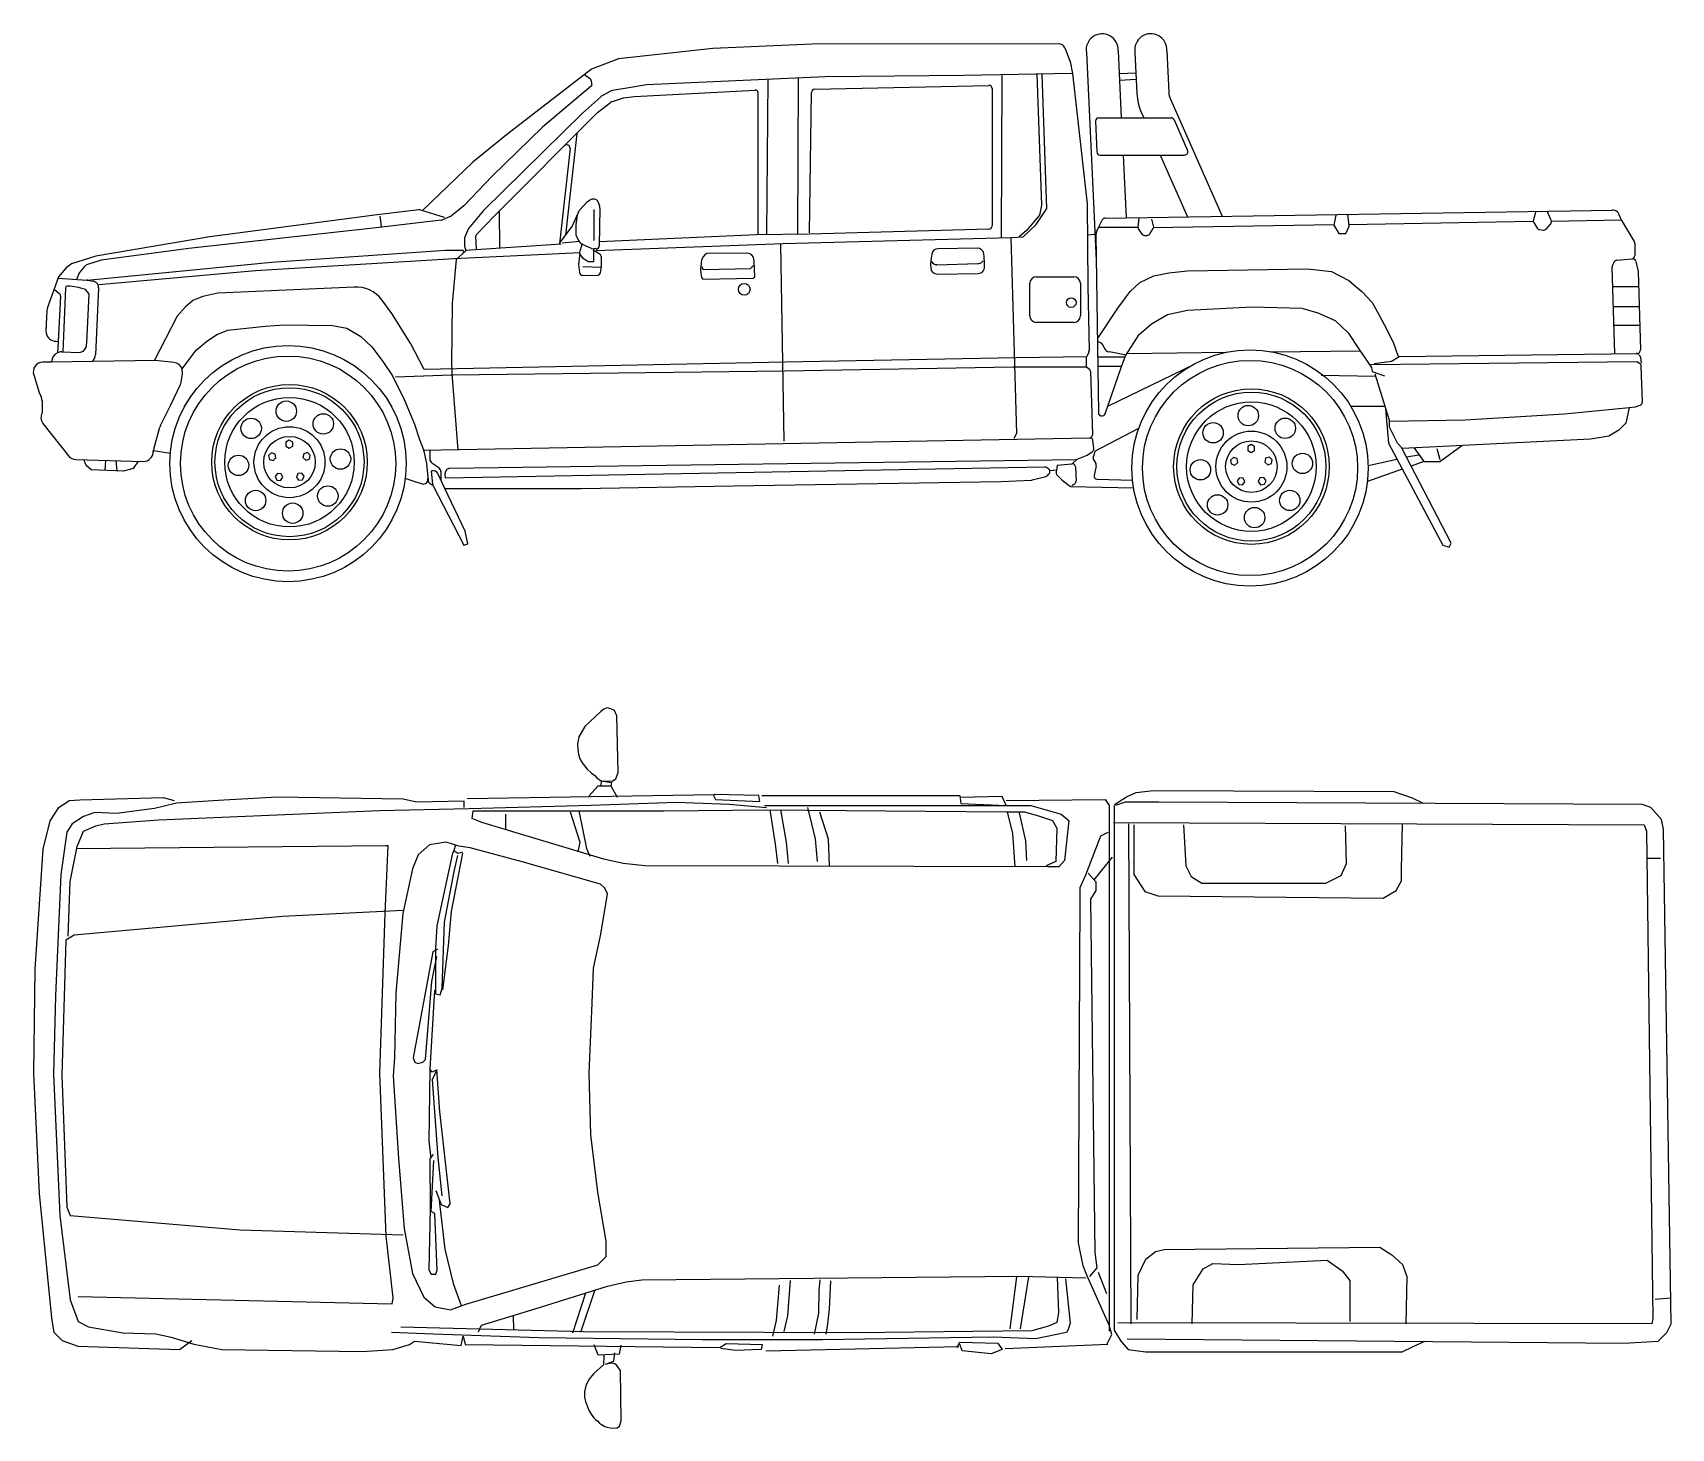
# Model space of a CAD drawing. Header units: millimetres. Extents: x -17157 to 13723, y 21549 to 39550.
# Drawn here: x -10783 to -5744, y 21617 to 25910 of the extents above; entities that cross this region are included whole.
import ezdxf

# ---------------------------------------------------------------- set-up
doc = ezdxf.new("R2010")
doc.units = ezdxf.units.MM

# ---------------------------------------------------------------- blocks, each defined once
blk = doc.blocks.new('A$C16AF6BCE')
for p, q in [((1743.8, 2205.2), (1694.7, 2158.7)), ((1753.4, 2212.2), (1743.8, 2205.2)), ((1764, 2215.7), (1753.4, 2212.2)), ((1775.4, 2213), (1764, 2215.7)), ((1785.9, 2207.8), (1775.4, 2213)), ((1793.8, 2191.1), (1785.9, 2207.8)), ((1797.3, 2016.8), (1793.8, 2191.1)), ((1676.3, 2127.2), (1674.5, 2115.8)), ((1694.7, 2158.7), (1676.3, 2127.2)), ((1674.5, 2115.8), (1672.8, 2105.3)), ((1672.8, 2105.3), (1673.7, 2087.8)), ((1673.7, 2087.8), (1675.4, 2073.7)), ((1675.4, 2073.7), (1679.8, 2059.7)), ((1679.8, 2059.7), (1686.8, 2046.6)), ((1686.8, 2046.6), (1701.7, 2027.3)), ((1701.7, 2027.3), (1715.7, 2015)), ((1790.3, 1997.5), (1797.3, 2016.8)), ((1707.8, 1944.9), (1735.9, 1976.5)), ((1715.7, 2015), (1725.4, 2008)), ((1725.4, 2008), (1732.4, 2001)), ((1732.4, 2001), (1742.9, 1993.1)), ((1735.9, 1976.5), (1774.5, 1976.5)), ((1742.9, 1993.1), (1750.8, 1990.5)), ((1744.7, 1976.5), (1747.3, 1991.4)), ((1747.3, 1991.4), (1778.9, 1990.5)), ((1750.8, 1990.5), (1777.1, 1986.1)), ((1774.5, 1976.5), (1794.6, 1941.4)), ((1777.1, 1986.1), (1775.4, 1975.6)), ((1778.9, 1990.5), (1790.3, 1997.5)), ((77.3, 1909.1), (108.7, 1930.8)), ((108.7, 1930.8), (142.4, 1933.2)), ((142.4, 1933.2), (398.1, 1940.5)), ((438.7, 1922.6), (397.4, 1913.1)), ((398.1, 1940.5), (431.8, 1930.8)), ((584.6, 1932.2), (438.7, 1922.6)), ((749.5, 1941.7), (584.6, 1932.2)), ((1136.6, 1935.3), (749.5, 1941.7)), ((1177.8, 1925.8), (1136.6, 1935.3)), ((1323.7, 1929), (1177.8, 1925.8)), ((1323.7, 1910), (1323.7, 1929)), ((1333.3, 1937), (2093.7, 1949.4)), ((1339.6, 1906.8), (1713.9, 1916.3)), ((1713.9, 1916.3), (1977.2, 1925.8)), ((1977.2, 1925.8), (2139, 1919.5)), ((2093.7, 1949.4), (2090.6, 1946.3)), ((2090.6, 1946.3), (2096.8, 1933.9)), ((2230.3, 1946.3), (2093.7, 1949.4)), ((2096.8, 1933.9), (2233.4, 1927.7)), ((2139, 1919.5), (2253.2, 1910)), ((2233.4, 1927.7), (2230.3, 1946.3)), ((2239.6, 1946.3), (2847.9, 1946.3)), ((2247.4, 1916), (3066.9, 1916)), ((2847.9, 1946.3), (2851, 1921.5)), ((2978.2, 1943.2), (2851, 1940.1)), ((2851, 1921.5), (2990.6, 1915.3)), ((2990.6, 1915.3), (2978.2, 1943.2)), ((2990.6, 1930.8), (3294.8, 1933.9)), ((3066.9, 1916), (3159.8, 1889.5)), ((3294.8, 1933.9), (3307.2, 1915.3)), ((3307.2, 1915.3), (3307.2, 298.2)), ((3323.1, 1916), (3323.1, 301.5)), ((3324, 1919.3), (3360.5, 1942.5)), ((3357.2, 1926), (3327.4, 1916)), ((3460.1, 1926), (3357.2, 1926)), ((3360.5, 1942.5), (3390.4, 1955.8)), ((3390.4, 1955.8), (3443.5, 1962.4)), ((3443.5, 1962.4), (4183.4, 1959.1)), ((4946.5, 1919.3), (3460.1, 1926)), ((4183.4, 1959.1), (4239.8, 1939.2)), ((4239.8, 1939.2), (4272.9, 1922.6)), ((4973, 1909.4), (4946.5, 1919.3)), ((29.1, 1781.4), (50.8, 1868.2)), ((50.8, 1868.2), (77.3, 1909.1)), ((153.2, 1881.4), (118.3, 1859.2)), ((188.1, 1894.1), (153.2, 1881.4)), ((254.7, 1890.9), (188.1, 1894.1)), ((216.6, 1859.2), (384.7, 1871.9)), ((372, 1906.8), (254.7, 1890.9)), ((397.4, 1913.1), (372, 1906.8)), ((384.7, 1871.9), (1063.6, 1900.5)), ((1063.6, 1900.5), (1339.6, 1906.8)), ((1348.3, 1876.2), (1351.6, 1899.4)), ((1378.2, 1863), (1348.3, 1876.2)), ((1351.6, 1899.4), (1938.9, 1899.4)), ((1451.1, 1889.5), (1451.1, 1843.1)), ((1650.2, 1896.1), (1680.1, 1803.3)), ((1676.8, 1899.4), (1700, 1783.4)), ((1938.9, 1899.4), (2254.1, 1902.7)), ((2254.1, 1902.7), (2990.6, 1896.1)), ((2264, 1902.7), (2280.6, 1796.7)), ((2297.2, 1902.7), (2313.8, 1803.3)), ((2380.1, 1909.4), (2403.4, 1813.2)), ((2416.6, 1896.1), (2443.2, 1813.2)), ((2990.6, 1896.1), (3047, 1896.1)), ((2993.9, 1896.1), (3010.5, 1829.8)), ((3030.4, 1892.8), (3050.3, 1806.6)), ((3047, 1896.1), (3093.5, 1882.9)), ((3093.5, 1882.9), (3133.3, 1869.6)), ((3133.3, 1869.6), (3146.6, 1846.4)), ((3159.8, 1889.5), (3183, 1869.6)), ((3183, 1869.6), (3169.8, 1746.9)), ((5006.2, 1872.9), (4973, 1909.4)), ((5012.8, 1843.1), (5006.2, 1872.9)), ((102.4, 1833.9), (83.4, 1703.9)), ((118.3, 1859.2), (102.4, 1833.9)), ((134.1, 1789.5), (153.2, 1837.1)), ((153.2, 1837.1), (191.2, 1852.9)), ((191.2, 1852.9), (216.6, 1859.2)), ((1753.1, 1750.2), (1378.2, 1863)), ((3010.5, 1829.8), (3017.2, 1727)), ((3146.6, 1846.4), (3143.2, 1743.6)), ((3235.9, 1702.9), (3281.5, 1822.6)), ((3281.5, 1822.6), (3304.3, 1834)), ((3320.7, 1863), (4953.1, 1856.3)), ((3367.2, 1859.6), (3373.8, 321.4)), ((3383.8, 1856.3), (3383.8, 1703.8)), ((3536.4, 1856.3), (3543, 1730.4)), ((4037.4, 1737), (4034.1, 1853)), ((4206.6, 1720.4), (4209.9, 1859.6)), ((4953.1, 1856.3), (4959.7, 1836.4)), ((4959.7, 1836.4), (4979.6, 338)), ((5036, 321.4), (5012.8, 1843.1)), ((5, 1412.7), (29.1, 1781.4)), ((111.9, 1681.7), (134.1, 1789.5)), ((131, 1783.2), (1082.6, 1792.7)), ((1089, 1792.7), (1079.5, 1583.5)), ((1082.6, 1792.7), (1089, 1792.7)), ((1182.8, 1764.4), (1165.5, 1721.4)), ((1217.3, 1794.6), (1182.8, 1764.4)), ((1269, 1803.2), (1217.3, 1794.6)), ((1288.2, 1769.6), (1239.6, 1545.6)), ((1307.8, 1790.3), (1269, 1803.2)), ((1319.2, 1769.6), (1284.1, 1590.1)), ((1292.2, 1776.3), (1288.2, 1769.6)), ((1297.6, 1795.2), (1292.2, 1776.3)), ((1304.4, 1768.2), (1292.2, 1776.3)), ((1319.2, 1772.3), (1304.4, 1768.2)), ((1342.3, 1786), (1307.8, 1790.3)), ((1501.8, 1742.9), (1342.3, 1786)), ((1680.1, 1803.3), (1673.4, 1773.5)), ((1700, 1783.4), (1709.9, 1760.2)), ((2280.6, 1796.7), (2287.2, 1737)), ((2313.8, 1803.3), (2320.4, 1737)), ((2403.4, 1813.2), (2410, 1743.6)), ((2443.2, 1813.2), (2446.5, 1730.4)), ((3050.3, 1806.6), (3053.7, 1746.9)), ((1165.5, 1721.4), (1135.4, 1583.5)), ((1293.6, 1712.9), (1304.4, 1761.5)), ((1743.2, 1674), (1501.8, 1742.9)), ((1812.8, 1737), (1753.1, 1750.2)), ((1879.1, 1730.4), (1812.8, 1737)), ((3120, 1727), (1879.1, 1730.4)), ((3143.2, 1743.6), (3113.4, 1730.4)), ((3153.2, 1727), (3120, 1727)), ((3169.8, 1746.9), (3153.2, 1727)), ((3316.4, 1756.9), (3260, 1687.3)), ((3543, 1730.4), (3559.6, 1697.2)), ((4020.8, 1700.5), (4037.4, 1737)), ((4206.6, 1683.9), (4206.6, 1720.4)), ((4963, 1753.6), (5002.9, 1753.6)), ((83.4, 1703.9), (67.5, 1329.9)), ((105.6, 1513.7), (111.9, 1681.7)), ((1263.9, 1556.4), (1293.6, 1712.9)), ((1756.1, 1661.1), (1743.2, 1674)), ((3218.8, 1663.1), (3235.9, 1702.9)), ((3218.8, 1631.7), (3218.8, 1663.1)), ((3243.4, 1707.1), (3266.7, 1680.6)), ((3266.7, 1680.6), (3266.7, 1654.1)), ((3383.8, 1703.8), (3416.9, 1650.8)), ((3559.6, 1697.2), (3592.8, 1677.3)), ((3592.8, 1677.3), (3974.3, 1677.3)), ((3974.3, 1677.3), (4020.8, 1700.5)), ((4190, 1654.1), (4206.6, 1683.9)), ((1743.2, 1514.6), (1760.4, 1618)), ((1764.7, 1643.8), (1756.1, 1661.1)), ((1760.4, 1618), (1764.7, 1643.8)), ((3213.1, 570.5), (3218.8, 1631.7)), ((3266.7, 1654.1), (3250.1, 1627.6)), ((3250.1, 1627.6), (3263.3, 540.2)), ((3416.9, 1650.8), (3456.8, 1637.5)), ((3456.8, 1637.5), (4150.2, 1630.9)), ((4150.2, 1630.9), (4190, 1654.1)), ((765.4, 1574), (124.6, 1516.9)), ((1136.6, 1593), (765.4, 1574)), ((1079.5, 1583.5), (1063.6, 1092.2)), ((1135.4, 1583.5), (1113.8, 1338)), ((1284.1, 1590.1), (1274.7, 1484.9)), ((124.6, 1516.9), (99.2, 1501.1)), ((1239.6, 1545.6), (1235.5, 1476.8)), ((1255.8, 1354), (1263.9, 1556.4)), ((1721.6, 1415.5), (1743.2, 1514.6)), ((99.2, 1501.1), (86.5, 1085.8)), ((1227.4, 1466), (1166.6, 1139.4)), ((1242.3, 1474.1), (1227.4, 1466)), ((1235.5, 1476.8), (1235.5, 1336.4)), ((1274.7, 1484.9), (1257.1, 1348.6)), ((0, 1091.7), (5, 1412.7)), ((1224.7, 1374.2), (1239.6, 1451.1)), ((1717.3, 1307.9), (1721.6, 1415.5)), ((1204.5, 1134), (1224.7, 1374.2)), ((67.5, 1329.9), (61.2, 1089)), ((1113.8, 1338), (1109.5, 1139.9)), ((1232.8, 1347.2), (1218, 1104.3)), ((1235.5, 1336.4), (1250.4, 1333.7)), ((1250.4, 1333.7), (1255.8, 1354)), ((1708.7, 1092.5), (1717.3, 1307.9)), ((1109.5, 1139.9), (1105.2, 1083.9)), ((1166.6, 1139.4), (1172, 1125.9)), ((1172, 1125.9), (1181.5, 1121.9)), ((1181.5, 1121.9), (1196.4, 1125.9)), ((1196.4, 1125.9), (1204.5, 1134)), ((17.7, 722.2), (0, 1091.7)), ((61.2, 1089), (80.2, 654.7)), ((86.5, 1085.8), (102.4, 680.1)), ((1063.6, 1092.2), (1082.6, 591.3)), ((1105.2, 1083.9), (1122.4, 829.7)), ((1218.2, 1104.2), (1215.1, 883.4)), ((1225.8, 1095), (1218.2, 1104.2)), ((1239.7, 1102.7), (1225.8, 1072)), ((1238.1, 1101.2), (1225.8, 1095)), ((1225.8, 1072), (1242.7, 832.8)), ((1248.9, 973.9), (1239.7, 1102.7)), ((1713, 903), (1708.7, 1092.5)), ((1281.1, 690.2), (1248.9, 973.9)), ((1215.1, 883.4), (1221.2, 831.3)), ((1734.6, 726.4), (1713, 903)), ((1122.4, 829.7), (1139.7, 614.4)), ((1228.9, 842), (1218.2, 829.8)), ((1218.2, 829.8), (1219.7, 674.9)), ((1222.8, 667.2), (1230.5, 823.6)), ((1242.7, 832.8), (1255, 714.8)), ((55.7, 340), (17.7, 722.2)), ((1236.6, 731.6), (1253.5, 688.7)), ((1760.4, 575.6), (1734.6, 726.4)), ((102.4, 680.1), (111.9, 654.7)), ((1219.7, 674.9), (1215.1, 487.8)), ((1233.5, 661.1), (1222.8, 667.2)), ((1241.2, 486.3), (1233.5, 661.1)), ((1247.3, 701), (1264.2, 550.7)), ((1253.5, 688.7), (1273.4, 679.5)), ((1273.4, 679.5), (1281.1, 690.2)), ((80.2, 654.7), (111.9, 394.8)), ((111.9, 654.7), (635.3, 610.4)), ((635.3, 610.4), (1136.6, 594.5)), ((1139.7, 614.4), (1165.5, 476.5)), ((1082.6, 591.3), (1104.8, 401.2)), ((1760.4, 528.2), (1760.4, 575.6)), ((3227.4, 499.3), (3213.1, 570.5)), ((3476.7, 550.1), (4140.2, 556.8)), ((4140.2, 556.8), (4176.7, 533.6)), ((1264.2, 550.7), (1290.3, 444.9)), ((1734.6, 502.4), (1760.4, 528.2)), ((3263.3, 540.2), (3270, 493.8)), ((3397, 470.6), (3420.3, 520.3)), ((3420.3, 520.3), (3450.1, 543.5)), ((3450.1, 543.5), (3476.7, 550.1)), ((3596.1, 490.5), (3626, 507)), ((3626, 507), (3705.6, 503.7)), ((3705.6, 503.7), (3977.7, 517)), ((3977.7, 517), (4024.1, 483.8)), ((4176.7, 533.6), (4209.9, 503.7)), ((1165.5, 476.5), (1200, 403.3)), ((1215.1, 487.8), (1222.8, 474)), ((1222.8, 474), (1236.6, 474)), ((1236.6, 474), (1241.2, 486.3)), ((1329.3, 381.8), (1734.6, 502.4)), ((1821.8, 450.9), (1870.2, 456.6)), ((1870.2, 456.6), (3030.6, 468)), ((2326.4, 454.3), (2317.9, 346.1)), ((2416.1, 423.8), (2418.9, 456.6)), ((2450.3, 453.7), (2446, 366.8)), ((3022.1, 465.7), (3002.1, 306.2)), ((3030.6, 468), (3235.9, 462.3)), ((3059.1, 465.7), (3033.5, 306.2)), ((3153.2, 354.6), (3149, 464.7)), ((3173.2, 460), (3187.4, 323.3)), ((3238.8, 470.8), (3227.4, 499.3)), ((3307.2, 317), (3238.8, 470.8)), ((3270, 493.8), (3246.7, 467.2)), ((3273.3, 480.5), (3299.8, 414.2)), ((3393.7, 334.6), (3397, 470.6)), ((3566.2, 440.7), (3596.1, 490.5)), ((4024.1, 483.8), (4047.3, 454)), ((4047.3, 454), (4047.3, 328)), ((4209.9, 503.7), (4223.2, 467.2)), ((4223.2, 467.2), (4219.9, 321.4)), ((1101.7, 382.1), (137.3, 404.3)), ((1200, 403.3), (1234.5, 373.1)), ((1290.3, 444.9), (1314.9, 377.4)), ((1545.2, 368.3), (1764.7, 436.6)), ((1697.2, 415.6), (1656.8, 292.8)), ((1725.5, 425.3), (1681.5, 294.4)), ((1764.7, 436.6), (1821.8, 450.9)), ((2292.2, 440.1), (2283.6, 331.8)), ((2414.6, 354), (2416.1, 423.8)), ((3562.9, 321.4), (3566.2, 440.7)), ((111.9, 394.8), (137.3, 328.3)), ((1104.8, 401.2), (1101.7, 382.1)), ((1234.5, 373.1), (1281.9, 364.5)), ((1281.9, 364.5), (1329.3, 381.8)), ((1377, 317), (1545.2, 368.3)), ((2401.8, 289.9), (2414.6, 354)), ((2446, 366.8), (2440.3, 312.7)), ((3147.5, 326.1), (3153.2, 354.6)), ((4986.3, 397.6), (5032.7, 400.9)), ((63.3, 294.5), (55.7, 340)), ((137.3, 328.3), (169, 312.4)), ((169, 312.4), (273.7, 293.4)), ((1128.9, 311.9), (1690.6, 297.6)), ((1368.4, 297), (1377, 317)), ((1475, 346.8), (1476, 303.1)), ((2283.6, 331.8), (2272.2, 283.4)), ((2317.9, 346.1), (2306.5, 297.6)), ((2440.3, 312.7), (2436, 289.9)), ((3070.5, 300.5), (3121.9, 314.7)), ((3121.9, 314.7), (3147.5, 326.1)), ((3181.7, 303.3), (3176, 294.8)), ((3187.4, 323.3), (3181.7, 303.3)), ((3315.7, 288.5), (3307.2, 317)), ((4976.3, 321.4), (3334, 324.7)), ((4979.6, 338), (4976.3, 321.4)), ((5022.8, 294.9), (5036, 321.4)), ((88.6, 269.1), (63.3, 294.5)), ((136.8, 251.4), (88.6, 269.1)), ((273.7, 293.4), (375.2, 290.2)), ((375.2, 290.2), (422.8, 280.7)), ((422.8, 280.7), (492.6, 258.5)), ((486.3, 269.1), (448.3, 241.3)), ((492.6, 258.5), (578.2, 242.7)), ((1228.7, 289.1), (1100.4, 294.8)), ((1104.8, 242), (1155.6, 257.9)), ((1155.6, 257.9), (1171.4, 267.4)), ((1171.4, 267.4), (1314.2, 254.7)), ((1553.8, 277.7), (1228.7, 289.1)), ((1314.2, 254.7), (1320.5, 283.3)), ((1320.5, 283.3), (1326.9, 257.9)), ((1326.9, 257.9), (2110.4, 248.4)), ((2055.6, 272), (1553.8, 277.7)), ((1690.6, 297.6), (2526, 294.8)), ((1736, 224.9), (1723.9, 256.7)), ((1805.8, 256), (1800.5, 228)), ((2426.2, 272), (2055.6, 272)), ((2110.4, 248.4), (2129.5, 261.1)), ((2129.5, 261.1), (2240.5, 257.9)), ((2240.5, 257.9), (2237.3, 242)), ((2950.8, 280.5), (2426.2, 272)), ((2526, 294.8), (3070.5, 300.5)), ((2838.7, 248.4), (2848.6, 265)), ((2848.6, 265), (2964.7, 261.7)), ((2855.2, 238.5), (2848.6, 258.4)), ((3081.9, 274.8), (2950.8, 280.5)), ((2964.7, 261.7), (2978, 241.8)), ((2988, 245.1), (3303.1, 258.4)), ((3176, 294.8), (3081.9, 274.8)), ((3301.5, 260), (3315.7, 288.5)), ((3323.1, 301.5), (3343, 268.3)), ((3343, 268.3), (3366.2, 241.8)), ((3362.9, 275), (4890.1, 261.7)), ((4242.1, 251.8), (4278.6, 268.3)), ((4890.1, 261.7), (4996.2, 268.3)), ((4996.2, 268.3), (5022.8, 294.9)), ((448.3, 241.3), (136.8, 251.4)), ((578.2, 242.7), (1009.7, 235.7)), ((1009.7, 235.7), (1104.8, 242)), ((1800.5, 228), (1736, 224.9)), ((1753.5, 224.2), (1752.7, 194.6)), ((1758.8, 196.9), (1784.6, 206.8)), ((1784.6, 206.8), (1786.8, 232.5)), ((2158, 238.9), (2113.6, 245.2)), ((2237.3, 242), (2158, 238.9)), ((2251.4, 238.5), (2845.3, 251.8)), ((2944.8, 228.6), (2855.2, 238.5)), ((2978, 241.8), (2944.8, 228.6)), ((3366.2, 241.8), (3419.3, 235.2)), ((3419.3, 235.2), (4208.9, 235.2)), ((4208.9, 235.2), (4242.1, 251.8)), ((1722.4, 168.1), (1707.2, 150)), ((1752.7, 194.6), (1722.4, 168.1)), ((1779.2, 200.7), (1758.8, 196.9)), ((1786.8, 198.4), (1779.2, 200.7)), ((1793.6, 193.1), (1786.8, 198.4)), ((1804.3, 177.2), (1793.6, 193.1)), ((1806.5, 22.7), (1804.3, 177.2)), ((1698.1, 130.3), (1694.4, 112.1)), ((1694.4, 112.1), (1694.4, 95.4)), ((1707.2, 150), (1698.1, 130.3)), ((1694.4, 95.4), (1697.4, 81.8)), ((1697.4, 81.8), (1703.4, 65.9)), ((1703.4, 65.9), (1708, 53.8)), ((1708, 53.8), (1714.8, 43.2)), ((1714.8, 43.2), (1722.4, 31.8)), ((1722.4, 31.8), (1727.7, 26.5)), ((1727.7, 26.5), (1734.5, 22)), ((1734.5, 22), (1739.8, 15.9)), ((1739.8, 15.9), (1746.7, 11.4)), ((1746.7, 11.4), (1756.5, 5.3)), ((1756.5, 5.3), (1764.1, 3.8)), ((1764.1, 3.8), (1772.4, 0.8)), ((1772.4, 0.8), (1780.8, 0)), ((1780.8, 0), (1794.4, 0.8)), ((1794.4, 0.8), (1801.2, 6.8)), ((1801.2, 6.8), (1806.5, 22.7))]:
    blk.add_line(p, q)
blk = doc.blocks.new('A$C2C7E0D30')
for p, q in [((2394.4, 1667.5), (2088.8, 1653.6)), ((3152.3, 1668.3), (2394.4, 1667.5)), ((1799, 1621.9), (1715.7, 1590.2)), ((2088.8, 1653.6), (1799, 1621.9)), ((3170.9, 1655.7), (3186.5, 1616.4)), ((3187.1, 1614.4), (3195, 1576.9)), ((3237.3, 1641.6), (3267.7, 1002.5)), ((3334.8, 1646.8), (3344.6, 1440.6)), ((3386.8, 1642.2), (3392.8, 1514.3)), ((3484.9, 1646.8), (3491, 1519)), ((1715.7, 1590.2), (1453.7, 1387.8)), ((1694.2, 1573.6), (1709, 1562.4)), ((2434.3, 1566.8), (1884.6, 1542.5)), ((2351.2, 1563.1), (2349.1, 1082.3)), ((2860.3, 1570.9), (2434.3, 1566.8)), ((3195, 1576.9), (2860.3, 1570.9)), ((2975.9, 1071.4), (2978, 1573)), ((3085.3, 1574.9), (3099.7, 1171.5)), ((3115.9, 1161.4), (3101.5, 1575.2)), ((3195, 1576.9), (3239.7, 1175.6)), ((3389.8, 1578.2), (3338.2, 1575.8)), ((1715.7, 1538.6), (1564.9, 1411.7)), ((1716.4, 1541.6), (1715.7, 1538.6)), ((1774, 1522.6), (1746.5, 1507.1)), ((1823.7, 1532.3), (1780.4, 1524.8)), ((1884.6, 1542.5), (1823.7, 1532.3)), ((1848, 1506), (2219, 1526.2)), ((2227.4, 1518.3), (2227.4, 1080.3)), ((2257.8, 1559), (2253.8, 1082.3)), ((2385.6, 1086.4), (2391.9, 1518.6)), ((2401.7, 1528.4), (2937.3, 1540.4)), ((2947.5, 1530.4), (2947.5, 1108.2)), ((3390.8, 1558.3), (3339.1, 1555.8)), ((1743, 1504.5), (1687.8, 1455.3)), ((1734.4, 1457.3), (1774.3, 1488)), ((1780.3, 1491.1), (1813.6, 1501.9)), ((1813.6, 1501.9), (1848, 1506)), ((3496, 1497.8), (3655.1, 1137.6)), ((1687.8, 1455.3), (1383.5, 1155.3)), ((1564.9, 1411.7), (1410.1, 1261)), ((1416.8, 1138.7), (1734.4, 1457.3)), ((3265.5, 1430.1), (3270, 1335.6)), ((3275.5, 1440.6), (3497.9, 1440.6)), ((3406.1, 1458.1), (3413.9, 1440.6)), ((3507, 1434.6), (3548.8, 1340.1)), ((1453.7, 1387.8), (1350.6, 1304.6)), ((1670.3, 1392.1), (1635.5, 1079.2)), ((1649.4, 1346.8), (1616.8, 1053.2)), ((3280, 1326.1), (3539.6, 1326.1)), ((3350.1, 1326.1), (3359.3, 1133.1)), ((3464.4, 1326.1), (3548.5, 1135.9)), ((1350.6, 1304.6), (1196.2, 1155.2)), ((1410.1, 1261), (1322.8, 1169.8)), ((1322.8, 1169.8), (1284.7, 1139.3)), ((1678.5, 1156.9), (1702.8, 1183.3)), ((1702.8, 1183.3), (1711.8, 1188.3)), ((1730.5, 1188.7), (1733.2, 1187.3)), ((1733.2, 1187.3), (1739.8, 1170.8)), ((1741.3, 1163), (1739.5, 1047.2)), ((3083.5, 1112.7), (3115.9, 1161.4)), ((3099.7, 1171.5), (3093.6, 1141.1)), ((3239.7, 1175.6), (3241.7, 924.2)), ((1056.8, 1142), (541.6, 1074.8)), ((1253.1, 1125.9), (1052.9, 1102.3)), ((1184.6, 1157.5), (1056.8, 1142)), ((1064.8, 1138), (1068.8, 1106.3)), ((1263.2, 1134.1), (1190.9, 1156.9)), ((1281.2, 1137.2), (1257.3, 1127)), ((1383.5, 1155.3), (1336.8, 1100.6)), ((1361.5, 1081.4), (1416.8, 1138.7)), ((1431.2, 1153.1), (1433, 1041.4)), ((1656.1, 1106.2), (1678.5, 1156.9)), ((1668.3, 1112.3), (1672.4, 1140.7)), ((1668.3, 1079.9), (1668.3, 1112.3)), ((1722.9, 1158.8), (1722.9, 1063.6)), ((3042.9, 1074.2), (3083.5, 1112.7)), ((3093.6, 1141.1), (3053, 1094.5)), ((3268.6, 1091), (3287, 1127.9)), ((3294.8, 1131.9), (4854.3, 1156.5)), ((3398.7, 1131.8), (3396, 1104.5)), ((3444.3, 1108), (3439.1, 1128.7)), ((3443.3, 1102.9), (3998.9, 1112.1)), ((4004.7, 1141.1), (3998.5, 1110.1)), ((3998.5, 1110.1), (4014, 1085.2)), ((4045.1, 1107), (4042, 1144.2)), ((4044.6, 1112.9), (4610.9, 1122.3)), ((4620.1, 1153.5), (4612, 1126.8)), ((4613.1, 1118.6), (4623.8, 1101.6)), ((4651.6, 1098.6), (4665.5, 1114.5)), ((4667.1, 1125.3), (4654.2, 1153.5)), ((4668, 1123.2), (4882.3, 1126.7)), ((4871.4, 1150.7), (4882.3, 1126.7)), ((4882.3, 1126.7), (4922.6, 1059.7)), ((541.6, 1074.8), (191.6, 1015.1)), ((1052.9, 1102.3), (477.4, 1038.9)), ((1325, 1071.9), (1324.7, 1045.8)), ((1336.8, 1100.6), (1325, 1071.9)), ((1362.3, 1035.5), (1360.1, 1077.7)), ((1617.6, 1055.6), (1656.1, 1106.2)), ((1625.7, 1055.6), (1678.5, 1061.6)), ((1677.2, 1060.6), (1668.3, 1079.9)), ((2223.3, 1080.3), (1739.7, 1059.5)), ((2385.6, 1082.3), (2223.3, 1080.3)), ((2304.5, 1053.9), (3006.4, 1072.2)), ((2937.8, 1098.2), (2385.6, 1082.3)), ((3004.6, 1072.1), (3022.3, 469.1)), ((3006.4, 1072.2), (3042.9, 1074.2)), ((3053, 1094.5), (3030.7, 1074.2)), ((3240.4, 1081.1), (3263.9, 1082.3)), ((3268.6, 1091), (3266.6, 1081.1)), ((3266.6, 1081.1), (3274.4, 533.6)), ((3274.5, 1102.9), (3268.6, 1091)), ((3395.6, 1102.9), (3274.5, 1102.9)), ((3397.8, 1097.7), (3408.2, 1083.2)), ((3416.3, 1079), (3424.3, 1079)), ((3432.7, 1083.7), (3443.1, 1100.2)), ((4014, 1085.2), (4035.8, 1085.2)), ((4035.8, 1085.2), (4045.1, 1107)), ((4630.9, 1097), (4642.7, 1095.3)), ((191.6, 1015.1), (116.2, 991.3)), ((477.4, 1038.9), (207.5, 1003.2)), ((731.1, 996.8), (1266.6, 1033.3)), ((1266.6, 1033.3), (1317.5, 1033.3)), ((1680.5, 1025.1), (1293, 1006.9)), ((1328.7, 1031.6), (1299.1, 1004.9)), ((1324.7, 1045.8), (1328.7, 1031.6)), ((1329.5, 1033.3), (1621.7, 1053.5)), ((1679.6, 1023.3), (1675.1, 989)), ((1678.7, 1024.2), (1687.7, 1054.9)), ((1689.5, 1007.9), (1678.7, 1024.2)), ((1715.3, 1038.9), (1687.6, 1050.5)), ((1704.9, 998), (1689.5, 1007.9)), ((1740.9, 1020.7), (1720.3, 1033.2)), ((1722.1, 1036), (1721.2, 998)), ((1729.5, 1037.3), (1723.1, 1037.3)), ((1730, 1032), (2304.5, 1053.9)), ((1746.5, 982.6), (1745.8, 1012.4)), ((2058.6, 1013.3), (2054.2, 1003.6)), ((2063.8, 1019.4), (2058.6, 1013.3)), ((2070, 1023), (2063.8, 1019.4)), ((2194.8, 1024.7), (2070, 1023)), ((2202.7, 1022.1), (2194.8, 1024.7)), ((2208.9, 1018.6), (2202.7, 1022.1)), ((2214.2, 1011.5), (2208.9, 1018.6)), ((2215.9, 999.2), (2214.2, 1011.5)), ((2297, 1051), (2307.2, 446.2)), ((2759.6, 1008.9), (2757.9, 990.4)), ((2761.9, 1021.5), (2759.6, 1008.9)), ((2901.9, 1039.6), (2781.3, 1037.9)), ((2923.2, 1014.1), (2922, 1022.4)), ((2924.1, 992.2), (2923.2, 1014.1)), ((4924, 1054.5), (4924, 1016.8)), ((100.3, 979.4), (76.5, 951.6)), ((116.2, 991.3), (100.3, 979.4)), ((138.8, 960.6), (132.1, 943.7)), ((156.2, 982.9), (142, 965.9)), ((164.9, 941.6), (731.1, 996.8)), ((207.5, 1003.2), (165.3, 989.1)), ((682.4, 970.4), (200.7, 926.4)), ((1293, 1006.9), (682.4, 970.4)), ((1299.1, 1004.9), (1286.9, 869.1)), ((1675.1, 989), (1678.4, 964.9)), ((1688.6, 983.5), (1742.9, 980.8)), ((1721.2, 998), (1704.9, 998)), ((1742.7, 963.7), (1746.5, 982.6)), ((2052.4, 994), (2050.6, 975.5)), ((2050.6, 975.5), (2051.5, 961.4)), ((2051.5, 961.4), (2053.3, 949.1)), ((2054.2, 1003.6), (2052.4, 994)), ((2053.3, 983.4), (2059.4, 973.7)), ((2059.4, 973.7), (2204.5, 977.3)), ((2204.5, 977.3), (2213.3, 986)), ((2216.8, 977.3), (2215.9, 999.2)), ((2217.7, 951.8), (2216.8, 977.3)), ((2757.9, 990.4), (2758.6, 978.6)), ((2760.5, 998.3), (2760.6, 998.2)), ((2778, 988.9), (2903.8, 992)), ((2778.9, 959.9), (2904.7, 962)), ((2917.4, 997.8), (2920.5, 1000.9)), ((2924.4, 982.7), (2924.1, 992.2)), ((3445.2, 954.2), (3490.9, 964.1)), ((3490.9, 964.1), (3548.5, 970)), ((3548.5, 970), (3917.7, 976)), ((3917.7, 976), (3991.1, 968.1)), ((3991.1, 968.1), (4044.7, 940.3)), ((4862.6, 715.2), (4854.6, 981.6)), ((4855.5, 986), (4860.1, 996.5)), ((4868.3, 1002.3), (4916.6, 1007)), ((4927.4, 999.1), (4933.9, 968.1)), ((4933.9, 968.1), (4941.7, 726.4)), ((76.5, 951.6), (42.3, 856.7)), ((62.7, 913.3), (78.5, 900.7)), ((75.1, 947.6), (163.7, 941.6)), ((97.8, 918.1), (89.7, 720.3)), ((112.7, 923), (102.8, 923)), ((138.3, 918.8), (112.7, 923)), ((159.5, 912.4), (138.3, 918.8)), ((170.2, 899.6), (159.5, 912.4)), ((166, 941.3), (183, 938.2)), ((199.8, 917.2), (190.5, 712)), ((192.5, 933.6), (192.9, 933.2)), ((985.5, 919.7), (567.6, 901.5)), ((1688.2, 956.3), (1732.8, 955.6)), ((2053.3, 949.1), (2057.7, 944.8)), ((2057.7, 944.8), (2212.4, 947.4)), ((2212.4, 947.4), (2217.7, 951.8)), ((3063.4, 831.1), (3063.4, 931.6)), ((3083.4, 951.6), (3198.9, 951.6)), ((3218.9, 931.6), (3218.9, 831.1)), ((3241.7, 924.2), (3245.7, 723.5)), ((3371.8, 906.6), (3401.6, 934.3)), ((3401.6, 934.3), (3445.2, 954.2)), ((4044.7, 940.3), (4084.4, 906.6)), ((4935.5, 920.5), (4856.5, 920.5)), ((82.3, 892.3), (75, 753)), ((163.8, 748.8), (170.2, 899.6)), ((467.4, 858.9), (441, 830.5)), ((488.4, 878), (467.4, 858.9)), ((520.1, 891.4), (491.4, 879.9)), ((565.9, 901.3), (520.1, 891.4)), ((1101.1, 838.6), (1070.7, 881.2)), ((1286.9, 869.1), (1284.9, 684.6)), ((3334.1, 855), (3371.8, 906.6)), ((3548.5, 849.1), (3747, 859)), ((3747, 859), (3899.8, 855)), ((4084.4, 906.6), (4116.2, 872.9)), ((4116.2, 872.9), (4138, 833.2)), ((4937.4, 859), (4858.3, 859)), ((40.6, 847.9), (37.7, 785.1)), ((441, 830.5), (370.3, 693.5)), ((1159.9, 745.4), (1101.1, 838.6)), ((3198.9, 811.1), (3083.4, 811.1)), ((3271.2, 760.7), (3334.1, 855)), ((3399.6, 773.7), (3437.3, 807.4)), ((3437.3, 807.4), (3486.9, 835.2)), ((3486.9, 835.2), (3548.5, 849.1)), ((3899.8, 855), (3949.4, 841.1)), ((3949.4, 841.1), (4003, 817.3)), ((4003, 817.3), (4042.7, 779.6)), ((4138, 833.2), (4161.8, 789.5)), ((531.6, 753), (563.5, 774.3)), ((563.5, 774.3), (597.5, 787)), ((597.5, 787), (712.3, 799.8)), ((712.3, 799.8), (771.8, 804)), ((771.8, 804), (918.5, 801.9)), ((918.5, 801.9), (963.1, 793.4)), ((963.1, 793.4), (1005.7, 767.9)), ((1005.7, 767.9), (1039.7, 736)), ((3357.9, 708.2), (3399.6, 773.7)), ((4042.7, 779.6), (4076.5, 728.1)), ((4161.8, 789.5), (4181.7, 747.9)), ((4939.9, 801.4), (4860, 801.4)), ((63.5, 754), (68.6, 753.3)), ((68.6, 753.3), (75, 753)), ((75, 753), (73.2, 717.9)), ((86.1, 720.4), (140.4, 719)), ((140.4, 719), (153.1, 723.3)), ((153.1, 723.3), (161.6, 733.9)), ((161.6, 733.9), (163.8, 748.8)), ((456.8, 668.2), (499.7, 725.4)), ((499.7, 725.4), (531.6, 753)), ((1039.7, 736), (1073.7, 691.4)), ((1200.5, 666.3), (1159.9, 745.4)), ((3244.6, 718.9), (3237.6, 704.9)), ((3277.1, 750.7), (3271.3, 752.4)), ((3292.1, 733.1), (3290, 738.7)), ((3359.5, 710.7), (3308.1, 720.5)), ((3344, 672.5), (3357.9, 708.2)), ((3362.9, 716.1), (3668.5, 719.5)), ((3805.1, 721.1), (4079.1, 724.2)), ((4076.5, 728.1), (4114.2, 672.5)), ((4175.7, 692.4), (4199.5, 706.2)), ((4181.7, 747.9), (4195.2, 709.6)), ((4200, 706.2), (4931.8, 716.1)), ((4937, 711.6), (4941.9, 704.3)), ((55.3, 689.3), (28.2, 688.9)), ((374.2, 693.6), (55.3, 689.3)), ((55.3, 689.3), (55.3, 690.4)), ((180, 690.6), (179.6, 690.2)), ((431.3, 688.1), (374.2, 693.6)), ((458, 653.2), (456.8, 668.2)), ((1073.7, 691.4), (1103.5, 646.8)), ((2310.6, 688.6), (1200.5, 666.3)), ((1284.9, 684.6), (1286.9, 640)), ((1284.9, 650.1), (2310, 662.3)), ((2310, 662.3), (3012.3, 674.4)), ((3020.6, 702.8), (2310.6, 688.6)), ((3012.3, 674.4), (3238, 674.4)), ((3237.6, 704.9), (3020.6, 702.8)), ((3236.6, 704.7), (3236.6, 674.1)), ((3238, 674.4), (3246.8, 667.2)), ((3250.3, 659.8), (3256.4, 465.9)), ((3272, 704.9), (3356.6, 704.9)), ((3272.4, 676.5), (3345.6, 676.5)), ((3295.3, 530.2), (3344, 672.5)), ((3303.5, 554.1), (3570.3, 682.4)), ((4930, 690.4), (4112.2, 680.4)), ((4114.2, 672.5), (4116.2, 660.6)), ((4116.2, 660.6), (4153.9, 646.7)), ((4122.1, 684.4), (4175.7, 692.4)), ((4939, 685.2), (4930, 690.4)), ((4941.9, 704.3), (4943.9, 686.4)), ((4947.6, 566.7), (4944, 676.8)), ((0, 649.9), (17.1, 595.8)), ((421, 555.5), (451.2, 619.8)), ((453.6, 627.4), (458, 653.2)), ((1103.5, 646.8), (1139.6, 574.6)), ((1112.5, 644), (1284.9, 650.1)), ((1286.9, 640), (1304.5, 419)), ((3959.3, 648.7), (4126.1, 646.3)), ((4124.1, 652.7), (4169.7, 507.9)), ((17.1, 595.8), (23, 582.5)), ((25.6, 570.3), (25.6, 532.7)), ((390.4, 494.2), (421, 555.5)), ((1139.6, 574.6), (1171.5, 498.1)), ((4926, 551.5), (4941, 557)), ((25.6, 532.7), (24.2, 528.9)), ((24.9, 506.9), (27.7, 500.2)), ((3282.3, 524), (3283.7, 523.7)), ((4050.5, 553.5), (4155.4, 553.5)), ((4157.8, 545.8), (4166.3, 439.3)), ((4169.4, 488.9), (4169.7, 507.9)), ((4169.7, 507.9), (4402, 511.8)), ((4402, 511.8), (4707.7, 529.7)), ((4707.7, 529.7), (4906.3, 549.6)), ((4906.3, 549.6), (4896.6, 501.4)), ((4906.3, 549.6), (4926, 551.5)), ((27.7, 500.2), (106.9, 400.8)), ((369, 421.4), (388.4, 489)), ((1171.5, 498.1), (1186.4, 451.4)), ((3246.5, 455.6), (1198.3, 417)), ((3022.3, 469.1), (3014.6, 453.8)), ((3263.5, 415.5), (3398.7, 485.9)), ((4194.3, 439.3), (4169.4, 488.9)), ((4843.8, 461), (4787.9, 451.7)), ((4874.9, 479.6), (4843.8, 461)), ((4896.6, 501.4), (4874.9, 479.6)), ((367.9, 413.8), (367.9, 417.4)), ((368.1, 417.1), (420.5, 409.3)), ((731.2, 409.6), (722.3, 401.6)), ((742.6, 405.9), (731.2, 409.6)), ((745.1, 394.2), (742.6, 405.9)), ((786.1, 448.8), (775.7, 442.8)), ((775.7, 442.8), (775.7, 430.8)), ((775.7, 430.8), (786.1, 424.8)), ((796.5, 442.8), (786.1, 448.8)), ((786.1, 424.8), (796.5, 430.8)), ((796.5, 430.8), (796.5, 442.8)), ((830.4, 407), (827.9, 395.3)), ((841.8, 410.7), (830.4, 407)), ((850.7, 402.7), (841.8, 410.7)), ((1186.4, 451.4), (1199.1, 419.5)), ((1199.1, 419.5), (1207.6, 377)), ((1218.3, 417.4), (1218.3, 391.3)), ((3239.4, 402.5), (3255.8, 414)), ((3260, 423.3), (3257.1, 449.2)), ((3263.5, 414.6), (3257.3, 392.5)), ((3744.5, 435.2), (3734.1, 429.2)), ((3734.1, 429.2), (3734.1, 417.2)), ((3734.1, 417.2), (3744.5, 411.2)), ((3754.9, 429.2), (3744.5, 435.2)), ((3744.5, 411.2), (3754.9, 417.2)), ((3754.9, 417.2), (3754.9, 429.2)), ((4166.3, 439.3), (4334.1, 125.6)), ((4209.8, 423.7), (4194.3, 439.3)), ((4359, 131.8), (4206.7, 426.8)), ((4787.9, 451.7), (4209.8, 423.7)), ((4221.7, 397.8), (4260.2, 404.2)), ((4244, 426.8), (4275.1, 383.4)), ((4315.5, 423.7), (4324.8, 389.6)), ((4327.5, 385.3), (4391.9, 432.5)), ((129.6, 389.5), (337, 383.8)), ((161.6, 370.6), (155.3, 387.6)), ((176.5, 357.9), (161.6, 370.6)), ((276.4, 353.6), (176.5, 357.9)), ((221.3, 387), (218.7, 356.1)), ((253, 386.1), (255.6, 354.5)), ((306.2, 362.1), (276.4, 353.6)), ((321, 384.2), (306.2, 362.1)), ((722.3, 401.6), (724.8, 389.9)), ((724.8, 389.9), (736.2, 386.2)), ((736.2, 386.2), (745.1, 394.2)), ((827.9, 395.3), (836.8, 387.2)), ((836.8, 387.2), (848.2, 390.9)), ((848.2, 390.9), (850.7, 402.7)), ((1207.6, 377), (1212.8, 325.4)), ((1225.1, 354.4), (1222.5, 353.6)), ((1222.5, 353.6), (1226.5, 314)), ((1224.8, 378.9), (1245.8, 364.5)), ((3108.7, 366.3), (1266.5, 332.4)), ((1280.3, 362.4), (3205.7, 389.7)), ((3120.8, 360.4), (3114.5, 364.6)), ((3124.7, 355.4), (3145.8, 357.3)), ((3148, 370.6), (3144.6, 350.2)), ((3147.6, 372.1), (3192.9, 376.5)), ((3193.8, 376.5), (3209.3, 390.4)), ((3203.8, 367), (3205.7, 323.6)), ((3209.3, 390.4), (3239.4, 402.5)), ((3257.3, 392.5), (3266.1, 377.2)), ((3267.2, 370.3), (3261.4, 340.5)), ((3689.6, 396), (3680.7, 388)), ((3680.7, 388), (3683.2, 376.3)), ((3683.2, 376.3), (3694.5, 372.6)), ((3700.9, 392.3), (3689.6, 396)), ((3694.5, 372.6), (3703.4, 380.6)), ((3703.4, 380.6), (3700.9, 392.3)), ((3788.8, 393.4), (3786.3, 381.6)), ((3786.3, 381.6), (3795.2, 373.6)), ((3800.2, 397.1), (3788.8, 393.4)), ((3795.2, 373.6), (3806.6, 377.3)), ((3809.1, 389), (3800.2, 397.1)), ((3806.6, 377.3), (3809.1, 389)), ((4208.9, 359.7), (4101.8, 321.5)), ((4104.2, 370.9), (4192.1, 391)), ((4275.1, 383.4), (4236.3, 369.5)), ((4275.1, 383.4), (4321.5, 383.4)), ((749.6, 346.9), (742.6, 337.2)), ((742.6, 337.2), (747.5, 326.3)), ((747.5, 326.3), (759.4, 325)), ((761.5, 345.7), (749.6, 346.9)), ((759.4, 325), (766.4, 334.7)), ((766.4, 334.7), (761.5, 345.7)), ((812.8, 346.3), (807.9, 335.4)), ((807.9, 335.4), (814.9, 325.7)), ((824.7, 347.6), (812.8, 346.3)), ((814.9, 325.7), (826.8, 327)), ((831.7, 337.9), (824.7, 347.6)), ((826.8, 327), (831.7, 337.9)), ((1182.1, 317.5), (1142.9, 331.2)), ((1193.9, 314.6), (1182.1, 317.5)), ((1211.9, 334.5), (1212.4, 331.6)), ((1228.1, 308.6), (1219.3, 314.5)), ((1228.1, 308.6), (1322.4, 126.3)), ((1264.5, 300.5), (1242.8, 346.4)), ((1252.3, 352.1), (1252.3, 326.4)), ((1266.5, 332.4), (1265.5, 346.3)), ((1685.1, 300.5), (2150.7, 309)), ((2150.7, 309), (2975.6, 321.8)), ((2975.6, 321.8), (3067.7, 325.9)), ((3071, 326.5), (3112.3, 337.7)), ((3118.9, 341.6), (3122.4, 345)), ((3147.4, 341.5), (3162.9, 326)), ((3162.9, 326), (3188.4, 306.9)), ((3188.4, 306.9), (3383, 302.3)), ((3201.7, 315), (3192.7, 308.5)), ((3271, 328.6), (3379.3, 326.2)), ((3708, 333.3), (3701, 323.6)), ((3701, 323.6), (3705.8, 312.7)), ((3705.8, 312.7), (3717.7, 311.4)), ((3719.9, 332.1), (3708, 333.3)), ((3717.7, 311.4), (3724.8, 321.1)), ((3724.8, 321.1), (3719.9, 332.1)), ((3771.1, 332.7), (3766.2, 321.8)), ((3766.2, 321.8), (3773.3, 312.1)), ((3783, 334), (3771.1, 332.7)), ((3773.3, 312.1), (3785.2, 313.4)), ((3790.1, 324.3), (3783, 334)), ((3785.2, 313.4), (3790.1, 324.3)), ((1264.5, 300.5), (1685.1, 300.5)), ((1326.7, 168.8), (1264.5, 300.5)), ((1335.2, 130.6), (1326.7, 168.8)), ((1322.4, 126.3), (1335.2, 130.6)), ((4334.1, 125.6), (4352.8, 119.4)), ((4352.8, 119.4), (4359, 131.8))]:
    blk.add_line(p, q)
for centre, radius in [((2185.2, 913.1), 18.1), ((3190.8, 872.3), 14.9), ((782.4, 377), 363.4), ((782.4, 377), 330.9), ((3740.8, 363.4), 363.4), ((3740.8, 363.4), 330.9), ((786.7, 381.3), 239.2), ((786.7, 381.3), 229.2), ((3745, 367.6), 239.2), ((786.7, 381.3), 199.2), ((776.9, 538.2), 31.4), ((3745, 367.6), 229.2), ((3745, 367.6), 199.2), ((3735.3, 524.5), 31.4), ((668.8, 485.3), 31.4), ((890.7, 499.1), 31.4), ((3849.1, 485.5), 31.4), ((786.7, 381.3), 109.2), ((786.7, 381.3), 79.2), ((3627.2, 471.7), 31.4), ((3745, 367.6), 109.2), ((943.6, 391), 31.4), ((3745, 367.6), 79.2), ((3901.9, 377.4), 31.4), ((629.8, 371.5), 31.4), ((3588.1, 357.9), 31.4), ((904.5, 277.2), 31.4), ((682.6, 263.4), 31.4), ((796.5, 224.4), 31.4), ((3641, 249.8), 31.4), ((3862.9, 263.6), 31.4), ((3754.8, 210.7), 31.4)]:
    blk.add_circle(centre, radius)
for centre, radius, start, end in [((3152.4, 1648.3), 20, 21.6804, 90.0581), ((3285.8, 1649.7), 49.1, 356.6777, 189.4225), ((3435.6, 1650), 49.4, 356.3684, 189.088), ((3182.1, 1614.1), 5, 3.0149, 27.4239), ((1697, 1546.4), 20, 345.9545, 53.1492), ((1783.8, 1505.1), 20, 99.8591, 119.3407), ((2219.4, 1518.3), 8, 0, 93.1256), ((2401.9, 1518.4), 10, 91.2769, 179.1691), ((2937.5, 1530.4), 10, 0, 91.2769), ((3550.3, 1521.8), 157.6, 182.7282, 203.8334), ((3550.3, 1521.8), 59.4, 182.7282, 203.8334), ((1756.3, 1489.6), 20, 119.3407, 131.7405), ((1786.5, 1472.1), 20, 108.0045, 127.5356), ((3275.5, 1430.6), 10, 90, 182.7282), ((3497.9, 1430.6), 10, 23.8334, 90), ((1639.5, 1347.9), 10, 353.6554, 135.0899), ((3280, 1336.1), 10, 182.7282, 270), ((3539.6, 1336.1), 10, 270, 23.8334), ((1721.5, 1170.8), 20, 63.4509, 119.0377), ((1721.3, 1163.3), 20, 359.1042, 21.8151), ((1186.4, 1142.6), 15, 72.4859, 96.9065), ((1251.4, 1140.8), 15, 276.7052, 293.184), ((1275.3, 1151), 15, 293.184, 308.6403), ((3295, 1121.9), 10, 90.9016, 143.1109), ((4621.6, 1123.9), 10, 163.2897, 212.0233), ((4658, 1121.1), 10, 318.7943, 24.459), ((4855, 1130.7), 25.9, 50.6844, 91.5854), ((1365.1, 1078), 5, 135.9852, 183.0149), ((1695.4, 1069), 20, 204.7904, 247.1806), ((2937.5, 1108.2), 10, 271.6531, 0), ((3405.9, 1103.5), 10, 174.2854, 215.5566), ((3416.3, 1089), 10, 215.5566, 270), ((3424.3, 1089), 10, 270, 327.9767), ((3434.6, 1105.6), 10, 327.9767, 14.0457), ((4632.3, 1106.9), 10, 212.0233, 261.8755), ((4644.1, 1105.2), 10, 261.8755, 318.7943), ((4914, 1054.5), 10, 0, 30.9814), ((1317.5, 1028.3), 5, 312.101, 90), ((1723.1, 1057.3), 20, 247.1806, 270), ((1729.5, 1047.3), 10, 270, 359.1042), ((1735.8, 1012.2), 10, 1.4698, 58.754), ((2781.6, 1017.9), 20, 90.8064, 169.6881), ((2902.2, 1019.6), 20, 8.1355, 90.8064), ((4914, 1016.8), 10, 275.5237, 0), ((157.4, 953.1), 20, 140.1748, 158.1845), ((171.6, 970.1), 20, 108.423, 140.1748), ((1688.3, 966.3), 10, 187.9126, 269.158), ((1732.9, 965.6), 10, 269.158, 348.6824), ((2778.6, 979.9), 20, 183.579, 270.9759), ((2777.5, 1008.9), 20, 212.4895, 271.3878), ((2903.3, 1012), 20, 271.3878, 314.98), ((2904.4, 982), 20, 270.9759, 1.9762), ((4864.6, 982), 10, 156.0227, 181.7239), ((4869.2, 992.4), 10, 95.5237, 156.0227), ((4917.6, 997.1), 10, 11.8966, 95.5237), ((102.8, 918), 5, 90, 179.3835), ((162.4, 921.7), 20, 79.3877, 86.1241), ((179.4, 918.5), 20, 48.834, 79.3877), ((179.8, 918.1), 20, 357.4124, 48.834), ((992.4, 821.6), 98.3, 37.2877, 94.0601), ((3083.4, 931.6), 20, 90, 180), ((3198.9, 931.6), 20, 0, 90), ((70.6, 846.6), 30, 160.1884, 177.3957), ((72.3, 892.9), 10, 357.0369, 51.3599), ((495.1, 870.6), 10, 111.7877, 132.2538), ((568.1, 891.5), 10, 92.4951, 102.2564), ((3083.4, 831.1), 20, 180, 270), ((3198.9, 831.1), 20, 270, 0), ((67.7, 783.7), 30, 177.3957, 261.8755), ((85.3, 690.4), 30, 113.8247, 180), ((87.1, 681.8), 38.7, 91.4276, 110.966), ((160.5, 713.4), 30, 310.5813, 357.4124), ((3225.7, 725.6), 20, 333.4189, 1.1443), ((3235.7, 723.3), 10, 333.4189, 1.1443), ((3271.3, 731.5), 20, 21.051, 73.3118), ((3310.8, 740.3), 20, 201.051, 262.1521), ((4199.9, 711.2), 5, 199.4526, 270.7737), ((4928.6, 706.1), 10, 33.7085, 90.7737), ((4931.7, 726.1), 10, 270.7737, 1.8341), ((28.6, 658.9), 30, 90.7685, 197.5371), ((428.5, 658.3), 30, 19.4315, 84.5634), ((3240.4, 659.5), 10, 1.7727, 50.2141), ((4934, 676.5), 10, 1.8489, 60.2722), ((424, 632.5), 30, 334.8698, 350.2109), ((-4.4, 570.3), 30, 0, 23.9773), ((4937.6, 566.4), 10, 289.9703, 1.8489), ((52.4, 518.7), 30, 160.1973, 203.2131), ((3284.4, 533.8), 10, 180.819, 257.4796), ((3285.8, 533.5), 10, 257.4796, 341.1017), ((417.2, 480.8), 30, 153.419, 164.044), ((3246.4, 465.6), 10, 271.0796, 1.7727), ((3247.2, 448.1), 10, 6.3446, 71.577), ((337.9, 413.8), 30, 268.4389, 359.3813), ((397.9, 413.2), 30, 164.044, 179.3813), ((3250.1, 422.2), 10, 304.9732, 6.3446), ((130.4, 419.5), 30, 218.5364, 268.4389), ((1233.3, 391.3), 15, 180, 235.5101), ((1229.3, 340), 15, 25.2785, 105.935), ((1237.3, 352.1), 15, 360, 55.5101), ((1280.5, 347.4), 15, 90.8143, 184.0884), ((3108.9, 356.3), 10, 56.3283, 91.0553), ((3115.3, 352.1), 10, 314.98, 56.3283), ((3193.8, 366.5), 10, 2.5656, 95.4366), ((3205.5, 399.7), 10, 270.8143, 291.7876), ((3257.4, 372.2), 10, 348.8987, 29.7621), ((4321.5, 393.4), 10, 270, 306.2348), ((1197.6, 329.1), 15, 255.9732, 9.4687), ((1227.7, 326.9), 15, 185.7146, 236.0738), ((1241.4, 315.5), 15, 185.7146, 207.3662), ((3067, 340.9), 15, 272.5949, 285.245), ((3108.3, 352.2), 15, 285.245, 314.98), ((3154.5, 348.6), 10, 170.5313, 225.0199), ((3195.7, 323.1), 10, 306.2348, 2.5656), ((3271.2, 338.6), 10, 168.8987, 268.7645)]:
    blk.add_arc(centre, radius, start, end)

msp = doc.modelspace()

# ---------------------------------------------------------------- block references
for name, p in [('A$C2C7E0D30', (-10780.4, 24207.3)), ('A$C16AF6BCE', (-10780.4, 21616.7))]:
    msp.add_blockref(name, p)

doc.saveas('drawing.dxf')
